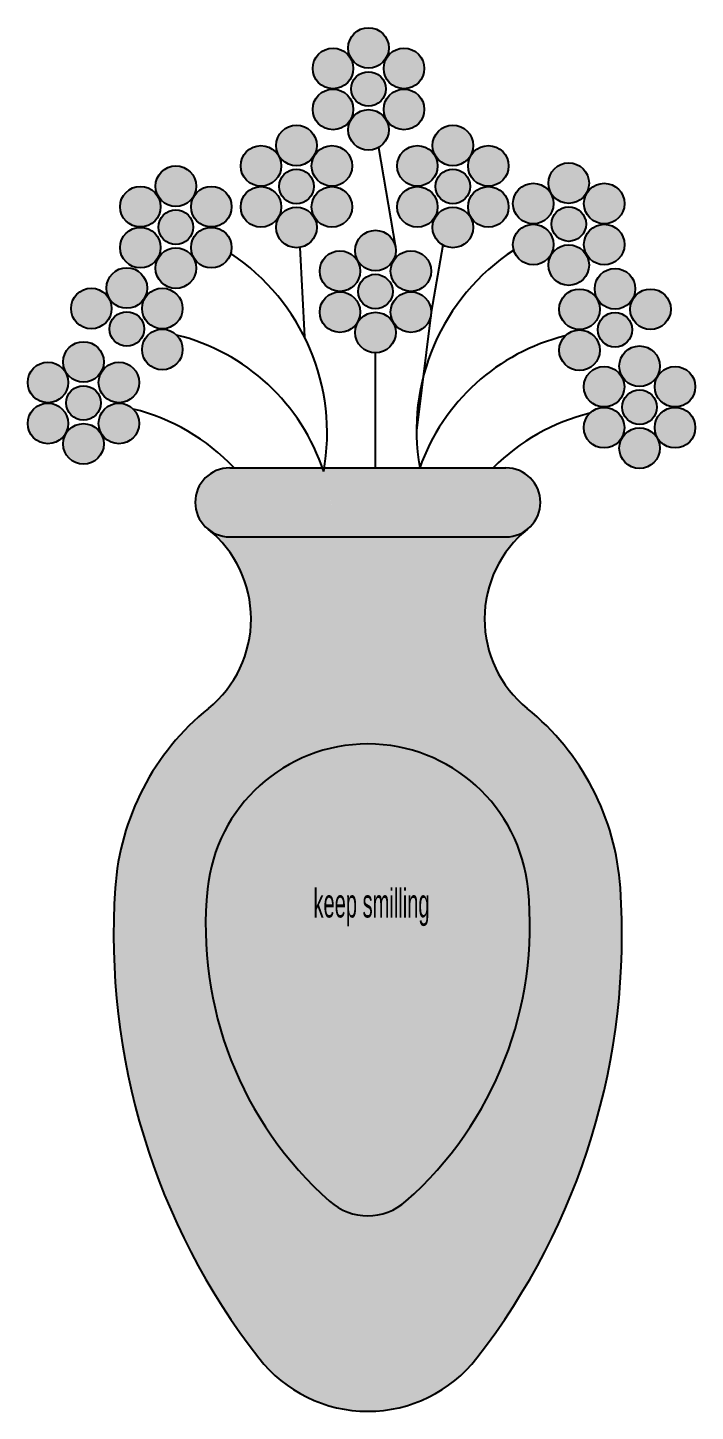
# Model space of a CAD drawing. Header units: millimetres. Extents: x 1568 to 31342, y 459 to 4403.
# Drawn here: x 1567.8 to 1625.8, y 1055.2 to 1175.5 of the extents above; entities that cross this region are included whole.
import ezdxf

# ---------------------------------------------------------------- set-up
doc = ezdxf.new("R2010")
doc.units = ezdxf.units.MM
doc.header["$LTSCALE"] = 0.5
doc.layers.add('drawing', color=7, linetype='Continuous')
doc.styles.add('style1', font='arial.ttf', dxfattribs={"height": 2})

msp = doc.modelspace()

# ---------------------------------------------------------------- hatches: boundary and pattern name
at = {"layer": 'drawing', "true_color": 0x642165}
h = msp.add_hatch(color=219, dxfattribs=at)
h.dxf.hatch_style = 1
h.paths.add_polyline_path([(1592.561, 1168.401, 1), (1596.086, 1168.401, 1)])
h.paths.add_polyline_path([(1592.561, 1171.962, 1), (1596.086, 1171.962, 1)])
h.paths.add_polyline_path([(1599.17, 1173.742, 1), (1595.645, 1173.742, 1)])
h.paths.add_polyline_path([(1598.728, 1171.962, 1), (1602.254, 1171.962, 1)])
h.paths.add_polyline_path([(1598.728, 1168.401, 1), (1602.254, 1168.401, 1)])
h.paths.add_polyline_path([(1595.645, 1166.621, 1), (1599.17, 1166.621, 1)])
h.paths.add_polyline_path([(1592.911, 1165.267, 1), (1589.386, 1165.267, 1)])
h.paths.add_polyline_path([(1586.302, 1163.487, 1), (1589.828, 1163.487, 1)])
h.paths.add_polyline_path([(1586.302, 1159.926, 1), (1589.828, 1159.926, 1)])
h.paths.add_polyline_path([(1589.386, 1158.146, 1), (1592.911, 1158.146, 1)])
h.paths.add_polyline_path([(1592.47, 1159.926, 1), (1595.995, 1159.926, 1)])
h.paths.add_polyline_path([(1592.47, 1163.487, 1), (1595.995, 1163.487, 1)])
h.paths.add_polyline_path([(1596.249, 1156.13, 1), (1599.774, 1156.13, 1)])
h.paths.add_polyline_path([(1596.691, 1154.349, 1), (1593.165, 1154.349, 1)])
h.paths.add_polyline_path([(1602.858, 1154.349, 1), (1599.333, 1154.349, 1)])
h.paths.add_polyline_path([(1599.333, 1150.789, 0.8828953), (1602.804, 1150.355), (1602.858, 1150.789, 1)])
h.paths.add_polyline_path([(1599.774, 1149.008, 1), (1596.249, 1149.008, 1)])
h.paths.add_polyline_path([(1596.691, 1150.789, 1), (1593.165, 1150.789, 1)])
h.paths.add_polyline_path([(1613.486, 1160.214, 1), (1609.96, 1160.214, 1)])
h.paths.add_polyline_path([(1613.044, 1161.995, 1), (1616.569, 1161.995, 1)])
h.paths.add_polyline_path([(1616.128, 1160.214, 1), (1619.653, 1160.214, 1)])
h.paths.add_polyline_path([(1619.653, 1156.653, 1), (1616.128, 1156.653, 1)])
h.paths.add_polyline_path([(1616.569, 1154.873, 1), (1613.044, 1154.873, 1)])
h.paths.add_polyline_path([(1613.486, 1156.653, 1), (1609.96, 1156.653, 1)])
h.paths.add_polyline_path([(1613.98, 1151.029, 1), (1617.505, 1151.029, 1)])
h.paths.add_polyline_path([(1620.589, 1152.81, 1), (1617.064, 1152.81, 1)])
h.paths.add_polyline_path([(1620.147, 1151.029, 1), (1623.673, 1151.029, 1)])
h.paths.add_polyline_path([(1613.98, 1147.469, 1), (1617.505, 1147.469, 1)])
h.paths.add_polyline_path([(1581.989, 1159.947, 1), (1585.514, 1159.947, 1)])
h.paths.add_polyline_path([(1582.431, 1161.727, 1), (1578.906, 1161.727, 1)])
h.paths.add_polyline_path([(1579.347, 1159.947, 1), (1575.822, 1159.947, 1)])
h.paths.add_polyline_path([(1575.822, 1156.386, 1), (1579.347, 1156.386, 1)])
h.paths.add_polyline_path([(1582.431, 1154.606, 1), (1578.906, 1154.606, 1)])
h.paths.add_polyline_path([(1581.989, 1156.386, 1), (1585.514, 1156.386, 1)])
h.paths.add_polyline_path([(1577.487, 1144.67, 1), (1573.962, 1144.67, 1)])
h.paths.add_polyline_path([(1574.403, 1146.45, 1), (1570.878, 1146.45, 1)])
h.paths.add_polyline_path([(1567.794, 1144.67, 1), (1571.32, 1144.67, 1)])
h.paths.add_polyline_path([(1571.32, 1141.109, 1), (1567.794, 1141.109, 1)])
h.paths.add_polyline_path([(1574.403, 1139.328, 1), (1570.878, 1139.328, 1)])
h.paths.add_polyline_path([(1573.962, 1141.109, 1), (1577.487, 1141.109, 1)])
at = {"layer": 'drawing', "true_color": 0x981b7f}
h = msp.add_hatch(color=224, dxfattribs=at)
h.dxf.hatch_style = 1
h.paths.add_polyline_path([(1592.649, 1161.706, 1), (1589.649, 1161.706, 1)])
h.paths.add_polyline_path([(1598.907, 1170.181, 1), (1595.907, 1170.181, 1)])
h.paths.add_polyline_path([(1599.512, 1152.569, 1), (1596.512, 1152.569, 1)])
h.paths.add_polyline_path([(1613.307, 1158.434, 1), (1616.307, 1158.434, 1)])
h.paths.add_polyline_path([(1617.326, 1149.249, 1), (1620.326, 1149.249, 1)])
h.paths.add_polyline_path([(1579.168, 1158.167, 1), (1582.168, 1158.167, 1)])
h.paths.add_polyline_path([(1571.141, 1142.889, 1), (1574.141, 1142.889, 1)])
at = {"layer": 'drawing', "true_color": 0x642165}
h = msp.add_hatch(color=219, dxfattribs=at)
h.dxf.hatch_style = 1
h.paths.add_polyline_path([(1625.804, 1144.301, 1), (1622.279, 1144.301, 1)])
h.paths.add_polyline_path([(1622.72, 1146.082, 1), (1619.195, 1146.082, 1)])
h.paths.add_polyline_path([(1616.111, 1144.301, 1), (1619.637, 1144.301, 1)])
h.paths.add_polyline_path([(1619.637, 1140.741, 1), (1616.111, 1140.741, 1)])
h.paths.add_polyline_path([(1622.72, 1138.96, 1), (1619.195, 1138.96, 1)])
h.paths.add_polyline_path([(1625.804, 1140.741, 1), (1622.279, 1140.741, 1)])
h.paths.add_polyline_path([(1602.974, 1158.146, 1), (1606.499, 1158.146, 1)])
h.paths.add_polyline_path([(1609.583, 1159.926, 1), (1606.057, 1159.926, 1)])
h.paths.add_polyline_path([(1606.057, 1163.487, 1), (1609.583, 1163.487, 1)])
h.paths.add_polyline_path([(1602.974, 1165.267, 1), (1606.499, 1165.267, 1)])
h.paths.add_polyline_path([(1603.415, 1163.487, 1), (1599.89, 1163.487, 1)])
h.paths.add_polyline_path([(1599.89, 1159.926, 1), (1603.415, 1159.926, 1)])
h.paths.add_polyline_path([(1577.729, 1147.537, 1), (1581.255, 1147.537, 1)])
h.paths.add_polyline_path([(1577.729, 1151.098, 1), (1581.255, 1151.098, 1)])
h.paths.add_polyline_path([(1574.646, 1152.878, 1), (1578.171, 1152.878, 1)])
h.paths.add_polyline_path([(1571.562, 1151.098, 1), (1575.087, 1151.098, 1)])
at = {"layer": 'drawing', "true_color": 0x981b7f}
h = msp.add_hatch(color=224, dxfattribs=at)
h.dxf.hatch_style = 1
h.paths.add_polyline_path([(1619.458, 1142.521, 1), (1622.458, 1142.521, 1)])
h.paths.add_polyline_path([(1574.908, 1149.318, 1), (1577.908, 1149.318, 1)])
h.paths.add_polyline_path([(1606.236, 1161.706, 1), (1603.236, 1161.706, 1)])
at = {"layer": 'drawing', "true_color": 0xcd6928}
h = msp.add_hatch(color=32, dxfattribs=at)
h.dxf.hatch_style = 1
h.paths.add_polyline_path([(1609.346, 1137.249), (1608.23, 1137.249, 0.1009216), (1604.262, 1131.249), (1609.346, 1131.249, 1)])
h.paths.add_polyline_path([(1608.23, 1137.249), (1601.856, 1137.249, 0.0851642), (1600.826, 1131.249), (1604.262, 1131.249, -0.1009216)])
h.paths.add_polyline_path([(1601.856, 1137.249), (1598.012, 1137.249), (1598.012, 1131.249), (1600.826, 1131.249, -0.0851642)])
h.paths.add_polyline_path([(1598.012, 1137.249), (1593.571, 1137.249, -0.0044687), (1593.515, 1136.918, -0.0802242), (1594.408, 1131.249), (1598.012, 1131.249)])
h.paths.add_polyline_path([(1593.403, 1137.249), (1585.726, 1137.249, -0.0992636), (1589.48, 1131.249), (1594.408, 1131.249, 0.0851067)])
h.paths.add_polyline_path([(1585.726, 1137.249), (1585.346, 1137.249, 1), (1585.346, 1131.249), (1589.48, 1131.249, 0.0992636)])
at = {"layer": 'drawing', "true_color": 0x7aafdf}
h = msp.add_hatch(color=143, dxfattribs=at)
h.dxf.hatch_style = 1
h.paths.add_polyline_path([(1611.225, 1131.91, -0.1708373), (1609.346, 1131.249), (1585.346, 1131.249, -0.1708373), (1583.467, 1131.91, -0.4781143), (1583.498, 1116.344, 0.2085674), (1575.396, 1100.732, 0.1839573), (1587.867, 1059.89, 0.4896013), (1606.824, 1059.89, 0.1839573), (1619.296, 1100.732, 0.2085674), (1611.193, 1116.344, -0.4781143)])
h.paths.add_polyline_path([(1611.276, 1100.645, -0.2408606), (1600.662, 1073.507, -0.3794175), (1594.029, 1073.507, -0.2408606), (1583.416, 1100.645, -0.9047648)], flags=16)
at = {"layer": 'drawing', "true_color": 0x105689}
h = msp.add_hatch(color=146, dxfattribs=at)
h.dxf.hatch_style = 1
h.paths.add_polyline_path([(1611.276, 1100.645, 0.9047648), (1583.416, 1100.645, 0.2408606), (1594.029, 1073.507, 0.3794175), (1600.662, 1073.507, 0.2408606)])

# ---------------------------------------------------------------- linework, layer by layer
at = {"layer": 'drawing', "color": 114, "true_color": 0x139b48}
for p, q in [((1598.275, 1165.086), (1599.749, 1156.426)), ((1591.429, 1156.406), (1591.841, 1148.634)), ((1602.858, 1150.789), (1601.573, 1140.496))]:
    msp.add_line(p, q, dxfattribs=at)
at = {"layer": 'drawing'}
for p, q in [((1603.861, 1156.616), (1602.858, 1150.789)), ((1585.346, 1137.249), (1609.346, 1137.249)), ((1585.346, 1131.249), (1609.346, 1131.249))]:
    msp.add_line(p, q, dxfattribs=at)
at = {"layer": 'drawing', "color": 85, "true_color": 0x58ba48}
msp.add_line((1598.012, 1137.249), (1598.012, 1147.246), dxfattribs=at)
at = {"layer": 'drawing'}
for centre, radius in [((1597.407, 1173.742), 1.763), ((1594.323, 1171.962), 1.763), ((1600.491, 1171.962), 1.763), ((1597.407, 1170.181), 1.5), ((1594.323, 1168.401), 1.763), ((1600.491, 1168.401), 1.763), ((1597.407, 1166.621), 1.763), ((1591.149, 1165.267), 1.763), ((1604.736, 1165.267), 1.763), ((1588.065, 1163.487), 1.763), ((1594.232, 1163.487), 1.763), ((1601.653, 1163.487), 1.763), ((1607.82, 1163.487), 1.763), ((1580.668, 1161.727), 1.763), ((1591.149, 1161.706), 1.5), ((1604.736, 1161.706), 1.5), ((1614.807, 1161.995), 1.763), ((1577.584, 1159.947), 1.763), ((1583.752, 1159.947), 1.763), ((1588.065, 1159.926), 1.763), ((1594.232, 1159.926), 1.763), ((1601.653, 1159.926), 1.763), ((1607.82, 1159.926), 1.763), ((1611.723, 1160.214), 1.763), ((1617.89, 1160.214), 1.763), ((1580.668, 1158.167), 1.5), ((1591.149, 1158.146), 1.763), ((1604.736, 1158.146), 1.763), ((1614.807, 1158.434), 1.5), ((1577.584, 1156.386), 1.763), ((1583.752, 1156.386), 1.763), ((1611.723, 1156.653), 1.763), ((1617.89, 1156.653), 1.763), ((1598.012, 1156.13), 1.763), ((1580.668, 1154.606), 1.763), ((1594.928, 1154.349), 1.763), ((1601.095, 1154.349), 1.763), ((1614.807, 1154.873), 1.763), ((1576.408, 1152.878), 1.763), ((1618.826, 1152.81), 1.763), ((1598.012, 1152.569), 1.5), ((1573.324, 1151.098), 1.763), ((1579.492, 1151.098), 1.763), ((1594.928, 1150.789), 1.763), ((1601.095, 1150.789), 1.763), ((1615.743, 1151.029), 1.763), ((1621.91, 1151.029), 1.763), ((1576.408, 1149.318), 1.5), ((1598.012, 1149.008), 1.763), ((1618.826, 1149.249), 1.5), ((1579.492, 1147.537), 1.763), ((1615.743, 1147.469), 1.763), ((1572.641, 1146.45), 1.763), ((1620.958, 1146.082), 1.763), ((1569.557, 1144.67), 1.763), ((1575.724, 1144.67), 1.763), ((1617.874, 1144.301), 1.763), ((1624.041, 1144.301), 1.763), ((1572.641, 1142.889), 1.5), ((1620.958, 1142.521), 1.5), ((1569.557, 1141.109), 1.763), ((1575.724, 1141.109), 1.763), ((1617.874, 1140.741), 1.763), ((1624.041, 1140.741), 1.763), ((1572.641, 1139.328), 1.763), ((1620.958, 1138.96), 1.763)]:
    msp.add_circle(centre, radius, dxfattribs=at)
at = {"layer": 'drawing', "color": 114, "true_color": 0x139b48}
for centre, radius, start, end in [((1575.04, 1140.256), 18.774, 349.75808, 56.35448), ((1620.347, 1140.496), 18.774, 123.3499, 189.9598), ((1576.408, 1131.318), 18, 18.12815, 76.10463), ((1618.826, 1131.249), 18, 103.89537, 160.52878), ((1572.641, 1124.889), 18, 43.36579, 76.10463), ((1620.958, 1124.521), 18, 103.89537, 135)]:
    msp.add_arc(centre, radius, start, end, dxfattribs=at)
at = {"layer": 'drawing'}
for centre, radius, start, end in [((1585.346, 1134.249), 3, 90, 270), ((1609.346, 1134.249), 3, 270, 90), ((1577.204, 1124.115), 10, 309.00881, 51.22134), ((1617.488, 1124.115), 10, 128.77866, 230.99119), ((1597.346, 1099.249), 22, 129.00881, 176.13337), ((1597.346, 1099.249), 22, 3.86663, 50.99119), ((1597.346, 1099.249), 14, 5.72463, 174.27537), ((1635.259, 1096.686), 60, 176.13337, 217.82714), ((1615.256, 1097.453), 32, 174.27537, 228.44476), ((1579.436, 1097.453), 32, 311.55524, 5.72463), ((1559.432, 1096.686), 60, 322.17286, 3.86663), ((1597.346, 1077.249), 5, 228.44476, 311.55524), ((1597.346, 1067.249), 12, 217.82714, 322.17286)]:
    msp.add_arc(centre, radius, start, end, dxfattribs=at)

# ---------------------------------------------------------------- texts
at = {"layer": 'drawing', "style": 'style1', "width": 0.5}
msp.add_text('keep smilling', height=2.5, dxfattribs=at).set_placement((1592.623, 1098.168))

doc.saveas('drawing.dxf')
